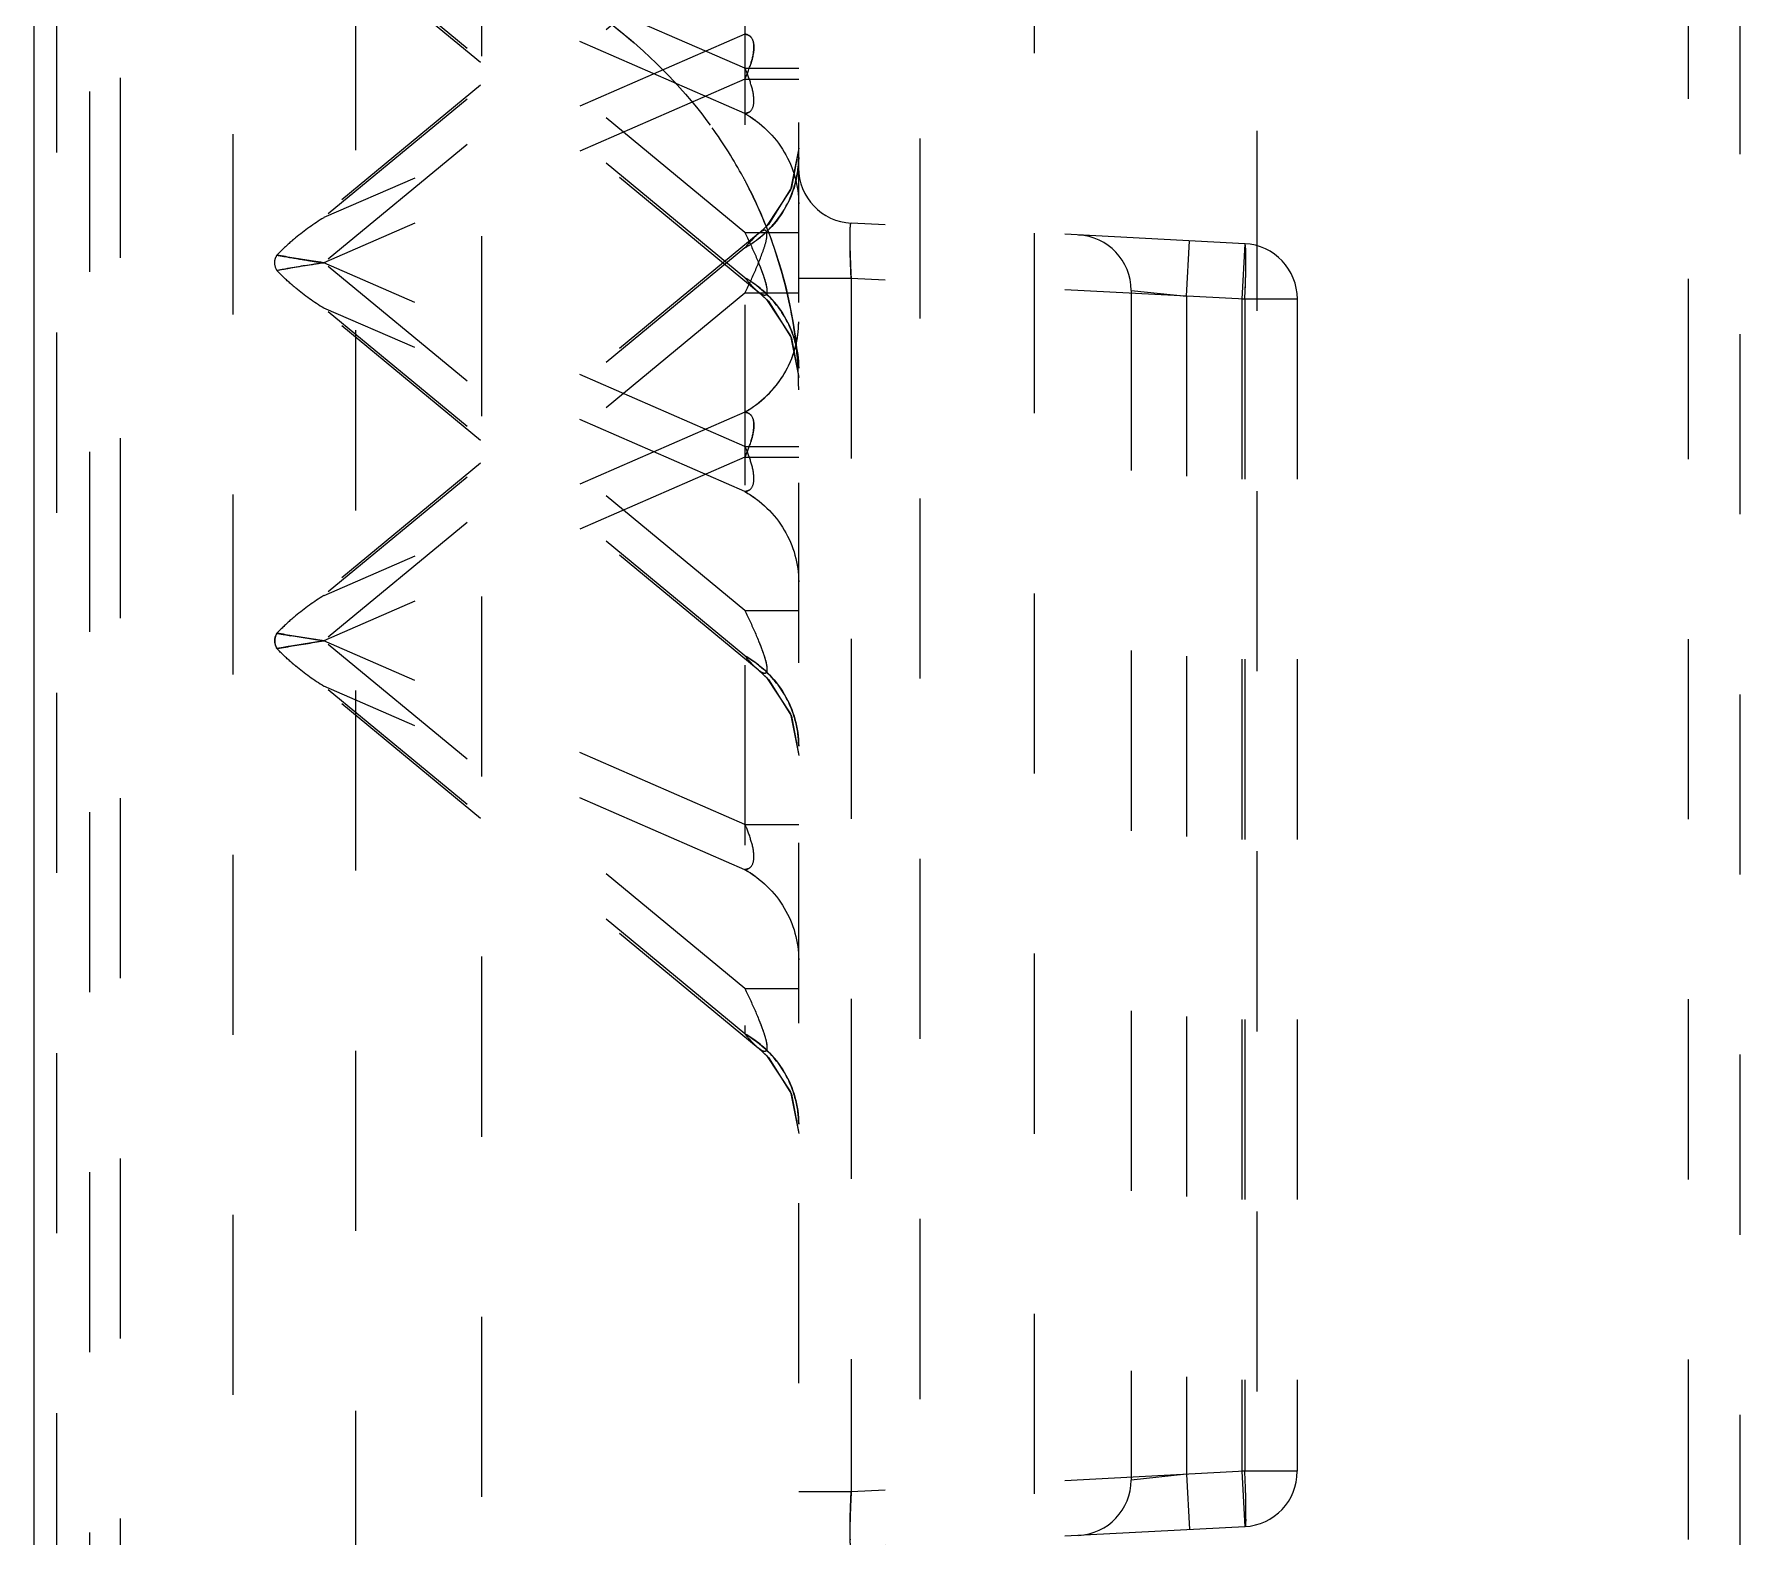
# Model space of a CAD drawing. Header units: millimetres. Extents: x 1815 to 2350, y 526 to 985.
# Drawn here: x 2236.4 to 2251.87, y 780.24 to 793.87 of the extents above; entities that cross this region are included whole.
import ezdxf

# ---------------------------------------------------------------- set-up
doc = ezdxf.new("R2010")
doc.units = ezdxf.units.MM
doc.header["$LTSCALE"] = 16.334999
doc.linetypes.add('HIDDEN', pattern=[0.2, 0.1, -0.1])
doc.layers.get('0').update_dxf_attribs({"lineweight": 18})
doc.layers.add('DEFAULT_2', color=8, linetype='HIDDEN', lineweight=18)

msp = doc.modelspace()

# ---------------------------------------------------------------- linework, layer by layer
at = {"color": 7, "linetype": 'Continuous'}
msp.add_line((2236.396, 596.071), (2236.396, 941.071), dxfattribs=at)
at = {"layer": 'DEFAULT_2', "color": 8, "linetype": 'HIDDEN'}
for p, q in [((2236.899, 878.286), (2236.899, 666.346)), ((2237.177, 875.144), (2237.177, 666.979)), ((2238.2, 874.632), (2238.2, 667.491)), ((2239.311, 872.854), (2239.311, 669.289)), ((2243.331, 683.619), (2243.331, 865.833)), ((2236.599, 863.032), (2236.599, 675.454)), ((2245.467, 841.065), (2245.467, 709.118)), ((2251.4, 840.65), (2251.4, 709.533)), ((2251.868, 840.149), (2251.868, 710.034)), ((2247.487, 838.726), (2247.487, 711.456)), ((2244.431, 835.391), (2244.431, 714.791)), ((2242.843, 817.545), (2242.843, 784.798)), ((2242.965, 795.484), (2238.769, 792.018)), ((2242.843, 795.354), (2239.024, 792.201)), ((2242.843, 793.555), (2239.024, 795.219)), ((2242.843, 792.066), (2239.024, 795.219)), ((2242.965, 791.526), (2238.769, 794.992)), ((2242.843, 794.945), (2239.024, 791.791)), ((2242.843, 793.145), (2239.024, 794.81)), ((2242.843, 791.656), (2239.024, 794.81)), ((2240.456, 744.661), (2240.456, 794.644)), ((2242.843, 793.865), (2239.024, 792.201)), ((2242.843, 793.555), (2243.331, 793.555)), ((2242.843, 793.456), (2239.024, 791.791)), ((2242.843, 793.456), (2243.331, 793.456)), ((2243.331, 792.831), (2243.257, 792.454)), ((2243.331, 792.831), (2243.265, 792.474)), ((2243.257, 792.454), (2243.04, 792.124)), ((2243.265, 792.474), (2243.056, 792.14)), ((2247.377, 791.964), (2243.807, 792.151)), ((2242.965, 792.055), (2238.769, 788.589)), ((2242.843, 792.066), (2243.331, 792.066)), ((2243.056, 792.14), (2242.966, 792.055)), ((2243.04, 792.124), (2242.966, 792.055)), ((2246.848, 791.489), (2246.875, 791.991)), ((2242.843, 791.926), (2239.024, 788.772)), ((2247.377, 791.964), (2247.351, 791.462)), ((2242.843, 790.126), (2239.024, 791.791)), ((2242.843, 788.637), (2239.024, 791.791)), ((2242.965, 788.098), (2238.769, 791.563)), ((2242.966, 791.526), (2243.04, 791.458)), ((2243.807, 791.649), (2243.331, 791.649)), ((2243.807, 791.649), (2243.807, 780.643)), ((2247.377, 791.462), (2243.807, 791.649)), ((2246.346, 791.541), (2246.346, 780.751)), ((2246.346, 791.541), (2246.848, 791.489)), ((2242.843, 791.516), (2239.024, 788.362)), ((2242.843, 789.716), (2239.024, 791.381)), ((2242.843, 788.227), (2239.024, 791.381)), ((2243.331, 791.516), (2242.843, 791.516)), ((2243.04, 791.458), (2243.257, 791.128)), ((2246.848, 791.489), (2246.848, 780.804)), ((2247.351, 791.462), (2247.351, 780.83)), ((2247.853, 791.462), (2247.351, 791.462)), ((2247.377, 791.462), (2247.377, 780.83)), ((2247.853, 791.462), (2247.853, 780.83)), ((2243.257, 791.128), (2243.331, 790.751)), ((2243.265, 791.108), (2243.331, 790.751)), ((2242.843, 790.437), (2239.024, 788.772)), ((2242.843, 790.027), (2239.024, 788.362)), ((2242.843, 790.126), (2243.331, 790.126)), ((2242.843, 790.027), (2243.331, 790.027)), ((2242.843, 788.637), (2243.331, 788.637)), ((2242.843, 786.697), (2239.024, 788.362)), ((2242.843, 785.208), (2239.024, 788.362)), ((2242.965, 784.669), (2238.769, 788.135)), ((2242.966, 788.097), (2243.04, 788.029)), ((2243.04, 788.029), (2243.257, 787.699)), ((2242.843, 786.287), (2239.024, 787.952)), ((2242.843, 784.798), (2239.024, 787.952)), ((2243.257, 787.699), (2243.331, 787.322)), ((2243.265, 787.679), (2243.331, 787.322)), ((2242.843, 786.697), (2243.331, 786.697)), ((2242.843, 785.208), (2243.331, 785.208)), ((2242.966, 784.669), (2243.04, 784.601)), ((2243.04, 784.601), (2243.257, 784.271)), ((2243.257, 784.271), (2243.331, 783.894)), ((2243.265, 784.25), (2243.331, 783.894)), ((2247.377, 780.83), (2243.807, 780.643)), ((2246.848, 780.804), (2246.346, 780.751)), ((2246.848, 780.804), (2246.875, 780.302)), ((2247.351, 780.83), (2247.377, 780.328)), ((2247.853, 780.83), (2247.351, 780.83)), ((2243.807, 780.643), (2243.331, 780.643)), ((2247.377, 780.328), (2243.807, 780.141))]:
    msp.add_line(p, q, dxfattribs=at)
for points in [[(2242.966, 791.526), (2243.056, 791.442), (2243.265, 791.108)], [(2242.966, 788.097), (2243.056, 788.013), (2243.265, 787.679)], [(2242.966, 784.669), (2243.056, 784.584), (2243.265, 784.25)]]:
    msp.add_lwpolyline(points, dxfattribs=at)
for centre, radius, start, end in [((2242.356, 792.294), 0.98, 53.3609, 60.2484), ((2239.187, 790.594), 4.141, 28.4639, 35.8062), ((2242.387, 792.754), 0.944, 339.3138, 354.0114), ((2242.454, 792.746), 0.877, 354.0579, 359.9625), ((2243.833, 792.653), 0.503, 180, 267), ((2239.135, 790.565), 4.201, 27.4332, 28.4778), ((2239.11, 790.552), 4.229, 18.3357, 27.4282), ((2240.226, 790.248), 2.293, 121.6249, 129.4748), ((2240.099, 790.407), 2.09, 129.5485, 131.1006), ((2242.356, 792.777), 0.98, 299.752, 306.6905), ((2242.336, 792.805), 1.015, 306.6535, 318.8722), ((2245.843, 791.541), 0.503, 0, 87), ((2239.187, 790.576), 4.148, 9.2949, 18.3498), ((2252.178, 792.093), 8.383, 181.3146, 183.0358), ((2247.351, 791.462), 0.503, 360, 87), ((2240.495, 781.25), 10.641, 99.5736, 100.2651), ((2241.824, 773.281), 18.721, 98.6024, 99.5276), ((2242.045, 811.738), 20.175, 260.9394, 261.3891), ((2239.104, 791.904), 8.285, 356.9426, 358.6709), ((2240.099, 793.175), 2.09, 228.8994, 230.4515), ((2240.226, 793.333), 2.292, 230.5244, 238.3752), ((2242.35, 790.794), 0.993, 40.7496, 60.212), ((2239.364, 790.61), 3.968, 7.7608, 9.2314), ((2239.494, 790.626), 3.837, 3.0785, 7.7798), ((2242.382, 791.266), 0.95, 339.557, 343.7572), ((2239.638, 790.635), 3.693, 1.7575, 3.0576), ((2239.717, 790.638), 3.614, 0.0034, 1.7592), ((2242.336, 791.316), 1.015, 306.6025, 319.0247), ((2242.356, 791.288), 0.98, 299.7513, 306.6395), ((2242.356, 788.865), 0.98, 53.3609, 60.2484), ((2240.226, 786.82), 2.293, 121.6249, 129.4748), ((2240.099, 786.978), 2.09, 129.5485, 131.1006), ((2240.493, 798.894), 10.633, 259.7389, 260.4309), ((2240.495, 777.821), 10.641, 99.5736, 100.2651), ((2241.799, 806.71), 18.556, 260.4665, 261.3999), ((2241.824, 769.852), 18.721, 98.6024, 99.5276), ((2240.099, 789.746), 2.09, 228.8994, 230.4515), ((2240.226, 789.904), 2.292, 230.5244, 238.3752), ((2242.35, 787.365), 0.993, 40.7496, 60.212), ((2242.356, 785.437), 0.98, 53.3609, 60.2484), ((2242.35, 783.937), 0.993, 40.7496, 60.212), ((2245.843, 780.751), 0.503, 273, 360), ((2247.351, 780.83), 0.502, 273, 0)]:
    msp.add_arc(centre, radius, start, end, dxfattribs=at)
for points, knots in [([(2240.455, 794.644), (2240.868, 794.472), (2241.65, 794.014), (2242.883, 792.785), (2243.331, 791.47), (2243.331, 790.638)], [0, 0, 0, 0, 1.348437, 2.70033, 5.214062, 5.214062, 5.214062, 5.214062]), ([(2241.352, 794.159), (2241.467, 794.081), (2241.912, 793.753), (2242.304, 793.352), (2242.545, 793.017)], [0, 0, 0, 0, 0.417914, 1.659053, 1.659053, 1.659053, 1.659053]), ([(2242.843, 793.456), (2242.864, 793.503), (2242.901, 793.598), (2242.932, 793.725), (2242.917, 793.837), (2242.864, 793.863), (2242.843, 793.865)], [0, 0, 0, 0, 0.1569338, 0.3053702, 0.4004785, 0.4635018, 0.4635018, 0.4635018, 0.4635018]), ([(2242.843, 793.865), (2242.864, 793.864), (2242.92, 793.834), (2242.925, 793.772), (2242.924, 793.738)], [0, 0, 0, 0, 0.0652476, 0.1675256, 0.1675256, 0.1675256, 0.1675256]), ([(2242.924, 793.738), (2242.924, 793.728), (2242.92, 793.681), (2242.909, 793.636), (2242.899, 793.601)], [0, 0, 0, 0, 0.0318353, 0.1400478, 0.1400478, 0.1400478, 0.1400478]), ([(2242.843, 793.145), (2242.864, 793.146), (2242.917, 793.174), (2242.932, 793.285), (2242.9, 793.412), (2242.866, 793.509), (2242.843, 793.555)], [0, 0, 0, 0, 0.0626513, 0.1586236, 0.3074153, 0.4635363, 0.4635363, 0.4635363, 0.4635363]), ([(2242.843, 793.145), (2242.987, 793.062), (2243.238, 792.823), (2243.331, 792.488), (2243.331, 792.325)], [0, 0, 0, 0, 0.5036509, 0.9964894, 0.9964894, 0.9964894, 0.9964894]), ([(2243.331, 792.745), (2243.331, 792.582), (2243.238, 792.247), (2242.987, 792.008), (2242.843, 791.926)], [0, 0, 0, 0, 0.4928329, 0.9964771, 0.9964771, 0.9964771, 0.9964771]), ([(2243.807, 791.649), (2243.804, 791.714), (2243.799, 791.832), (2243.796, 791.972), (2243.797, 792.061), (2243.798, 792.109), (2243.802, 792.132), (2243.803, 792.151), (2243.807, 792.151)], [0, 0, 0, 0, 0.1928144, 0.3561351, 0.4182049, 0.4643529, 0.4931968, 0.5039207, 0.5039207, 0.5039207, 0.5039207]), ([(2242.843, 791.516), (2242.875, 791.582), (2242.938, 791.716), (2243.005, 791.884), (2243.041, 792.001), (2243.044, 792.053), (2243.041, 792.079), (2243.022, 792.089), (2242.996, 792.078), (2242.978, 792.066), (2242.966, 792.055)], [0, 0, 0, 0, 0.2207821, 0.444867, 0.5459922, 0.5815928, 0.6042167, 0.6189614, 0.6369687, 0.6851726, 0.6851726, 0.6851726, 0.6851726]), ([(2242.843, 792.066), (2242.875, 792), (2242.938, 791.865), (2243.005, 791.698), (2243.041, 791.58), (2243.044, 791.529), (2243.041, 791.502), (2243.022, 791.493), (2242.996, 791.503), (2242.978, 791.516), (2242.966, 791.526)], [0, 0, 0, 0, 0.2208074, 0.4449399, 0.5460007, 0.5816565, 0.6042848, 0.6190331, 0.6370483, 0.6852484, 0.6852484, 0.6852484, 0.6852484]), ([(2242.965, 792.055), (2242.955, 792.047), (2242.911, 792.007), (2242.873, 791.961), (2242.843, 791.926)], [0, 0, 0, 0, 0.0394497, 0.1785805, 0.1785805, 0.1785805, 0.1785805]), ([(2239.024, 791.791), (2238.986, 791.797), (2238.844, 791.818), (2238.702, 791.842), (2238.599, 791.861)], [0, 0, 0, 0, 0.1154899, 0.4307142, 0.4307142, 0.4307142, 0.4307142]), ([(2238.599, 791.861), (2238.62, 791.857), (2238.709, 791.841), (2238.799, 791.826), (2238.867, 791.815)], [0, 0, 0, 0, 0.063964, 0.2723733, 0.2723733, 0.2723733, 0.2723733]), ([(2247.377, 791.462), (2247.38, 791.526), (2247.385, 791.644), (2247.389, 791.784), (2247.387, 791.873), (2247.386, 791.922), (2247.382, 791.945), (2247.381, 791.964), (2247.377, 791.964)], [0, 0, 0, 0, 0.1918675, 0.3550164, 0.4174829, 0.4639347, 0.4928666, 0.5038529, 0.5038529, 0.5038529, 0.5038529]), ([(2239.024, 791.791), (2238.986, 791.785), (2238.844, 791.763), (2238.702, 791.74), (2238.599, 791.721)], [0, 0, 0, 0, 0.1154898, 0.4307142, 0.4307142, 0.4307142, 0.4307142]), ([(2242.969, 791.784), (2242.977, 791.766), (2242.991, 791.73), (2243.014, 791.667), (2243.034, 791.598), (2243.046, 791.544), (2243.039, 791.492), (2243.014, 791.496), (2243.006, 791.5)], [0, 0, 0, 0, 0.0591983, 0.1181082, 0.2031403, 0.2681802, 0.3016558, 0.3273742, 0.3273742, 0.3273742, 0.3273742]), ([(2242.965, 791.526), (2242.955, 791.535), (2242.911, 791.575), (2242.873, 791.62), (2242.843, 791.656)], [0, 0, 0, 0, 0.0394633, 0.1785924, 0.1785924, 0.1785924, 0.1785924]), ([(2242.843, 791.656), (2242.987, 791.573), (2243.238, 791.334), (2243.331, 790.999), (2243.331, 790.836)], [0, 0, 0, 0, 0.503645, 0.9964763, 0.9964763, 0.9964763, 0.9964763]), ([(2242.843, 790.437), (2242.987, 790.519), (2243.238, 790.758), (2243.331, 791.093), (2243.331, 791.256)], [0, 0, 0, 0, 0.503653, 0.9964945, 0.9964945, 0.9964945, 0.9964945]), ([(2243.331, 790.836), (2243.331, 790.863), (2243.326, 790.971), (2243.301, 791.079), (2243.273, 791.156)], [0, 0, 0, 0, 0.079544, 0.3259773, 0.3259773, 0.3259773, 0.3259773]), ([(2242.843, 790.027), (2242.864, 790.074), (2242.901, 790.169), (2242.932, 790.296), (2242.917, 790.408), (2242.864, 790.434), (2242.843, 790.437)], [0, 0, 0, 0, 0.1569338, 0.3053702, 0.4004785, 0.4635018, 0.4635018, 0.4635018, 0.4635018]), ([(2242.843, 790.437), (2242.864, 790.435), (2242.92, 790.405), (2242.925, 790.343), (2242.924, 790.31)], [0, 0, 0, 0, 0.0652476, 0.1675256, 0.1675256, 0.1675256, 0.1675256]), ([(2242.924, 790.31), (2242.924, 790.299), (2242.92, 790.252), (2242.909, 790.207), (2242.899, 790.172)], [0, 0, 0, 0, 0.0318353, 0.1400478, 0.1400478, 0.1400478, 0.1400478]), ([(2242.843, 789.716), (2242.864, 789.718), (2242.917, 789.745), (2242.932, 789.857), (2242.9, 789.984), (2242.866, 790.08), (2242.843, 790.126)], [0, 0, 0, 0, 0.0626513, 0.1586236, 0.3074153, 0.4635363, 0.4635363, 0.4635363, 0.4635363]), ([(2242.843, 789.716), (2242.987, 789.634), (2243.238, 789.395), (2243.331, 789.059), (2243.331, 788.897)], [0, 0, 0, 0, 0.5036509, 0.9964894, 0.9964894, 0.9964894, 0.9964894]), ([(2242.843, 788.637), (2242.875, 788.571), (2242.938, 788.436), (2243.005, 788.269), (2243.041, 788.152), (2243.044, 788.1), (2243.041, 788.073), (2243.022, 788.064), (2242.996, 788.075), (2242.978, 788.087), (2242.966, 788.097)], [0, 0, 0, 0, 0.2208074, 0.4449399, 0.5460007, 0.5816565, 0.6042848, 0.6190331, 0.6370483, 0.6852484, 0.6852484, 0.6852484, 0.6852484]), ([(2239.024, 788.362), (2238.986, 788.368), (2238.844, 788.39), (2238.702, 788.413), (2238.599, 788.432)], [0, 0, 0, 0, 0.1154899, 0.4307142, 0.4307142, 0.4307142, 0.4307142]), ([(2238.599, 788.292), (2238.631, 788.298), (2238.773, 788.323), (2238.915, 788.345), (2239.024, 788.362)], [0, 0, 0, 0, 0.0989482, 0.4307146, 0.4307146, 0.4307146, 0.4307146]), ([(2242.969, 788.356), (2242.979, 788.333), (2242.996, 788.288), (2243.02, 788.221), (2243.038, 788.158), (2243.044, 788.111), (2243.042, 788.071), (2243.013, 788.065), (2242.99, 788.079), (2242.974, 788.09), (2242.966, 788.097)], [0, 0, 0, 0, 0.0733512, 0.1461365, 0.2143318, 0.2667014, 0.2971705, 0.3165419, 0.3432367, 0.3764599, 0.3764599, 0.3764599, 0.3764599]), ([(2242.965, 788.098), (2242.955, 788.106), (2242.911, 788.146), (2242.873, 788.192), (2242.843, 788.227)], [0, 0, 0, 0, 0.0394633, 0.1785924, 0.1785924, 0.1785924, 0.1785924]), ([(2242.843, 788.227), (2242.987, 788.145), (2243.238, 787.906), (2243.331, 787.57), (2243.331, 787.408)], [0, 0, 0, 0, 0.503645, 0.9964763, 0.9964763, 0.9964763, 0.9964763]), ([(2243.331, 787.408), (2243.331, 787.434), (2243.326, 787.542), (2243.301, 787.65), (2243.273, 787.727)], [0, 0, 0, 0, 0.079544, 0.3259773, 0.3259773, 0.3259773, 0.3259773]), ([(2242.843, 786.287), (2242.864, 786.289), (2242.917, 786.316), (2242.932, 786.428), (2242.9, 786.555), (2242.866, 786.651), (2242.843, 786.697)], [0, 0, 0, 0, 0.0626513, 0.1586236, 0.3074153, 0.4635363, 0.4635363, 0.4635363, 0.4635363]), ([(2242.843, 786.287), (2242.987, 786.205), (2243.238, 785.966), (2243.331, 785.631), (2243.331, 785.468)], [0, 0, 0, 0, 0.5036509, 0.9964894, 0.9964894, 0.9964894, 0.9964894]), ([(2242.843, 785.208), (2242.875, 785.142), (2242.938, 785.008), (2243.005, 784.84), (2243.041, 784.723), (2243.044, 784.671), (2243.041, 784.645), (2243.022, 784.635), (2242.996, 784.646), (2242.978, 784.659), (2242.966, 784.669)], [0, 0, 0, 0, 0.2208074, 0.4449399, 0.5460007, 0.5816565, 0.6042848, 0.6190331, 0.6370483, 0.6852484, 0.6852484, 0.6852484, 0.6852484]), ([(2242.969, 784.927), (2242.979, 784.904), (2242.996, 784.859), (2243.02, 784.792), (2243.038, 784.729), (2243.044, 784.682), (2243.042, 784.642), (2243.013, 784.636), (2242.99, 784.65), (2242.974, 784.662), (2242.966, 784.669)], [0, 0, 0, 0, 0.0733512, 0.1461365, 0.2143318, 0.2667014, 0.2971705, 0.3165419, 0.3432367, 0.3764599, 0.3764599, 0.3764599, 0.3764599]), ([(2242.965, 784.669), (2242.955, 784.677), (2242.911, 784.718), (2242.873, 784.763), (2242.843, 784.798)], [0, 0, 0, 0, 0.0394633, 0.1785924, 0.1785924, 0.1785924, 0.1785924]), ([(2242.843, 784.798), (2242.987, 784.716), (2243.238, 784.477), (2243.331, 784.142), (2243.331, 783.979)], [0, 0, 0, 0, 0.503645, 0.9964763, 0.9964763, 0.9964763, 0.9964763]), ([(2243.331, 783.979), (2243.331, 784.005), (2243.326, 784.114), (2243.301, 784.221), (2243.273, 784.298)], [0, 0, 0, 0, 0.079544, 0.3259773, 0.3259773, 0.3259773, 0.3259773]), ([(2247.377, 780.328), (2247.381, 780.329), (2247.382, 780.347), (2247.386, 780.371), (2247.387, 780.42), (2247.389, 780.509), (2247.385, 780.649), (2247.38, 780.766), (2247.377, 780.83)], [0, 0, 0, 0, 0.0109905, 0.0399307, 0.0863882, 0.1488624, 0.3119999, 0.5038527, 0.5038527, 0.5038527, 0.5038527]), ([(2243.807, 780.141), (2243.803, 780.141), (2243.802, 780.16), (2243.798, 780.183), (2243.797, 780.232), (2243.796, 780.32), (2243.799, 780.461), (2243.804, 780.579), (2243.807, 780.643)], [0, 0, 0, 0, 0.0107267, 0.0395762, 0.0857299, 0.1478028, 0.3111171, 0.5039178, 0.5039178, 0.5039178, 0.5039178]), ([(2243.807, 780.643), (2243.805, 780.6), (2243.799, 780.455), (2243.793, 780.31), (2243.797, 780.208)], [0, 0, 0, 0, 0.130207, 0.4347616, 0.4347616, 0.4347616, 0.4347616]), ([(2247.387, 780.396), (2247.386, 780.379), (2247.382, 780.363), (2247.383, 780.329), (2247.377, 780.328)], [0, 0, 0, 0, 0.05072997, 0.0693562, 0.0693562, 0.0693562, 0.0693562])]:
    msp.add_open_spline(points, degree=3, knots=knots, dxfattribs=at)
for points in [[(2242.877, 793.155), (2242.866, 793.15), (2242.855, 793.146), (2242.843, 793.145)], [(2243.101, 792.137), (2243.173, 792.22), (2243.232, 792.317), (2243.27, 792.42)], [(2242.906, 791.998), (2242.884, 791.974), (2242.863, 791.95), (2242.843, 791.926)], [(2242.965, 792.055), (2242.944, 792.038), (2242.925, 792.018), (2242.906, 791.998)], [(2243.007, 792.082), (2242.992, 792.076), (2242.978, 792.066), (2242.966, 792.055)], [(2238.581, 791.814), (2238.584, 791.83), (2238.591, 791.846), (2238.599, 791.861)], [(2238.725, 791.981), (2238.681, 791.943), (2238.639, 791.903), (2238.599, 791.861)], [(2238.599, 791.721), (2238.583, 791.748), (2238.575, 791.783), (2238.581, 791.814)], [(2238.725, 791.6), (2238.681, 791.638), (2238.639, 791.679), (2238.599, 791.721)], [(2238.725, 791.6), (2238.681, 791.638), (2238.639, 791.679), (2238.599, 791.721)], [(2243.006, 791.5), (2242.991, 791.506), (2242.978, 791.516), (2242.966, 791.526)], [(2243.273, 791.156), (2243.234, 791.259), (2243.177, 791.356), (2243.105, 791.439)], [(2243.294, 791.001), (2243.318, 791.083), (2243.331, 791.17), (2243.331, 791.256)], [(2243.102, 790.65), (2243.175, 790.734), (2243.233, 790.831), (2243.272, 790.934)], [(2242.877, 789.727), (2242.866, 789.721), (2242.855, 789.718), (2242.843, 789.716)], [(2238.599, 788.432), (2238.583, 788.404), (2238.575, 788.37), (2238.581, 788.339)], [(2238.581, 788.385), (2238.584, 788.402), (2238.591, 788.417), (2238.599, 788.432)], [(2238.725, 788.553), (2238.681, 788.514), (2238.639, 788.474), (2238.599, 788.432)], [(2238.599, 788.292), (2238.583, 788.32), (2238.575, 788.354), (2238.581, 788.385)], [(2238.581, 788.339), (2238.584, 788.323), (2238.591, 788.307), (2238.599, 788.292)], [(2238.725, 788.171), (2238.681, 788.21), (2238.639, 788.25), (2238.599, 788.292)], [(2238.725, 788.171), (2238.681, 788.21), (2238.639, 788.25), (2238.599, 788.292)], [(2243.273, 787.727), (2243.234, 787.83), (2243.177, 787.927), (2243.105, 788.011)], [(2242.877, 786.298), (2242.866, 786.292), (2242.855, 786.289), (2242.843, 786.287)], [(2243.273, 784.298), (2243.234, 784.401), (2243.177, 784.499), (2243.105, 784.582)]]:
    msp.add_open_spline(points, degree=3, dxfattribs=at)

doc.saveas('drawing.dxf')
